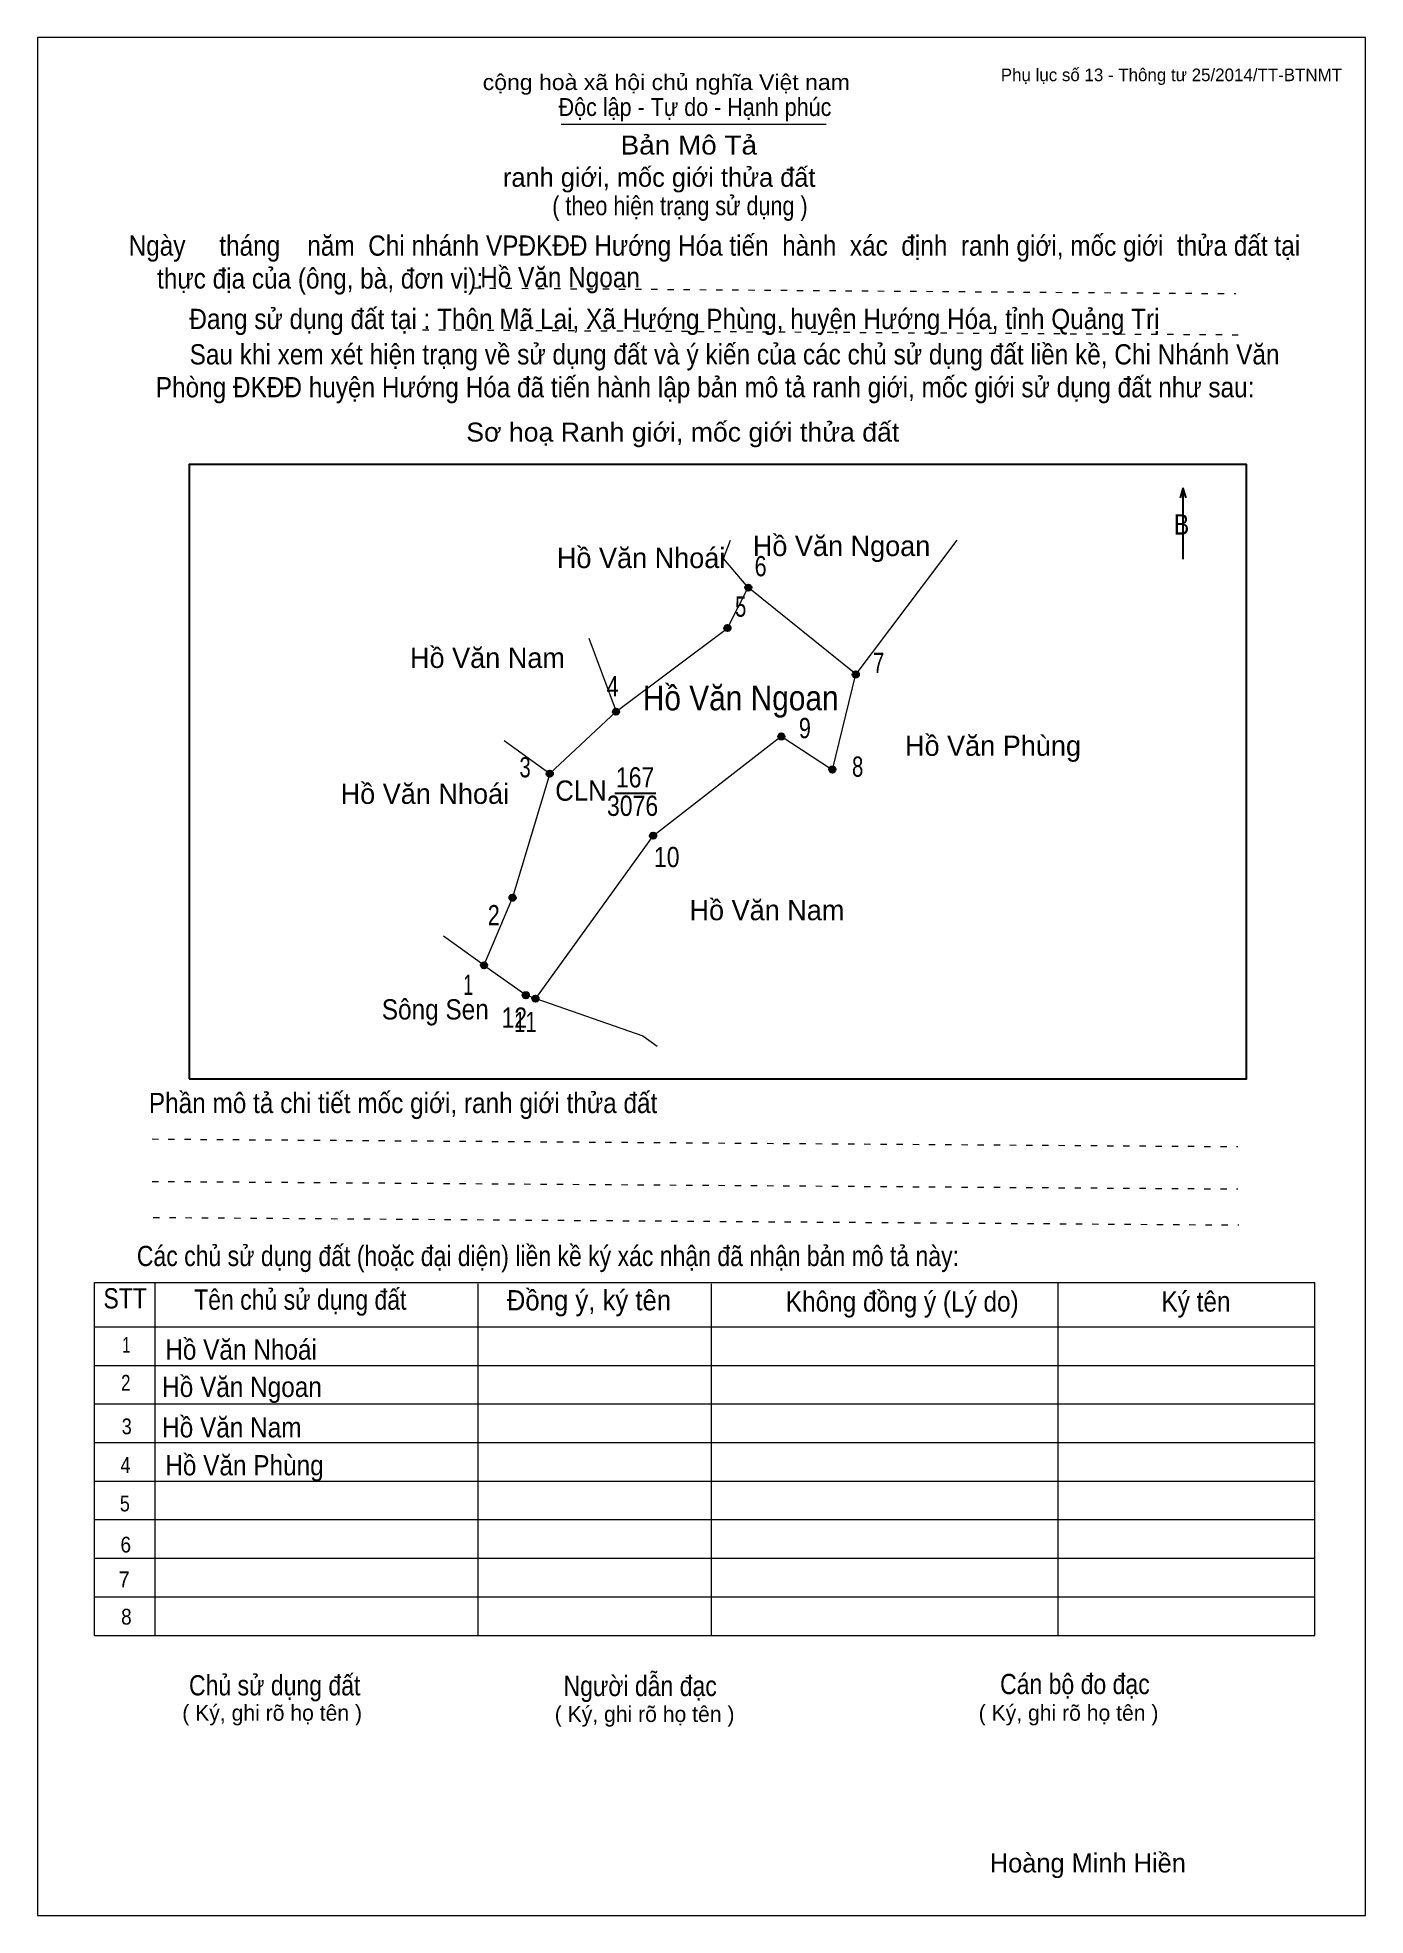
# Model space of a CAD drawing. Header units: centimetres. Extents: x 0 to 21, y 0 to 29.7.
import ezdxf
from ezdxf.enums import TextEntityAlignment as Align

# ---------------------------------------------------------------- set-up
doc = ezdxf.new("R2010")
doc.units = ezdxf.units.CM
doc.header["$LTSCALE"] = 0.13
doc.linetypes.add('DOTTED', pattern=[1.5, 0.3, -1.2])
for name, color, linetype, lineweight in [('1', 7, 'Continuous', 13), ('32', 7, 'Continuous', 25), ('33', 7, 'Continuous', 25), ('6', 7, 'Continuous', 13), ('62', 7, 'Continuous', 13)]:
    doc.layers.add(name, color=color, linetype=linetype, lineweight=lineweight)
for name, color, linetype in [('2', 7, 'Continuous'), ('34', 7, 'Continuous'), ('63', 7, 'Continuous')]:
    doc.layers.add(name, color=color, linetype=linetype)

msp = doc.modelspace()

# ---------------------------------------------------------------- hatches: boundary and pattern name
at = {"layer": '32'}
for points in [[(11.2893, 21.0003, 1), (11.1893, 21.0003, 1)], [(10.9604, 20.3607, 1), (10.8604, 20.3607, 1)], [(12.9897, 19.6269, 1), (12.8897, 19.6269, 1)], [(9.1965, 19.0384, 1), (9.0965, 19.0384, 1)], [(11.8125, 18.646, 1), (11.7125, 18.646, 1)], [(12.6195, 18.1228, 1), (12.5195, 18.1228, 1)], [(8.1502, 18.0574, 1), (8.0502, 18.0574, 1)], [(9.7851, 17.0764, 1), (9.6851, 17.0764, 1)], [(7.5616, 16.0954, 1), (7.4616, 16.0954, 1)], [(7.111, 15.0268, 1), (7.011, 15.0268, 1)], [(7.7715, 14.5546, 1), (7.6715, 14.5546, 1)], [(7.9245, 14.5003, 1), (7.8245, 14.5003, 1)]]:
    msp.add_hatch(color=256, dxfattribs=at).paths.add_polyline_path(points)

# ---------------------------------------------------------------- linework, layer by layer
at = {"layer": '1'}
msp.add_lwpolyline([(21, 0), (21, 29.7), (0, 29.7), (0, 0)], close=True, dxfattribs=at)
at = {"layer": '32'}
for centre in [(11.2393, 21.0003), (10.9104, 20.3607), (12.9397, 19.6269), (9.1465, 19.0384), (11.7625, 18.646), (12.5695, 18.1228), (8.1002, 18.0574), (9.7351, 17.0764), (7.5116, 16.0954), (7.061, 15.0268), (7.7215, 14.5546), (7.8745, 14.5003)]:
    msp.add_circle(centre, 0.05, dxfattribs=at)
at = {"layer": '33'}
msp.add_line((9.13, 17.75), (9.78, 17.75), dxfattribs=at)
at = {"layer": '6'}
for p, q in [((14.54, 21.75), (12.94, 19.63)), ((12.94, 19.63), (11.24, 21)), ((8.72, 20.2), (9.15, 19.04)), ((12.57, 18.12), (12.94, 19.63)), ((8.1, 18.06), (9.15, 19.04)), ((7.38, 18.58), (8.1, 18.06)), ((7.06, 15.03), (6.42, 15.49)), ((7.06, 15.03), (7.72, 14.56)), ((7.72, 14.56), (7.88, 14.5))]:
    msp.add_line(p, q, dxfattribs=at)
for points in [[(11.24, 21), (10.85, 21.46), (10.96, 21.75)], [(9.15, 19.04), (10.91, 20.36), (11.24, 21)], [(7.88, 14.5), (9.74, 17.08), (11.76, 18.65), (12.57, 18.12)], [(8.1, 18.06), (7.51, 16.1), (7.06, 15.03)], [(7.88, 14.5), (9.57, 13.91), (9.8, 13.75)]]:
    msp.add_lwpolyline(points, dxfattribs=at)
at = {"layer": '62'}
for p, q in [((8.28, 28.33), (12.47, 28.33)), ((0.9, 10.01), (20.2, 10.01)), ((0.9, 4.43), (0.9, 10.01)), ((1.86, 4.43), (1.86, 10.01)), ((6.97, 4.43), (6.97, 9.99)), ((10.66, 4.43), (10.66, 9.99)), ((16.14, 4.43), (16.14, 10.01)), ((20.2, 4.43), (20.2, 10.01)), ((0.9, 9.31), (20.2, 9.31)), ((0.9, 8.7), (20.2, 8.7)), ((0.9, 8.09), (20.2, 8.09)), ((0.9, 7.48), (20.2, 7.48)), ((0.9, 6.87), (20.2, 6.87)), ((0.9, 6.26), (20.2, 6.26)), ((0.9, 5.65), (20.2, 5.65)), ((0.9, 5.04), (20.2, 5.04)), ((0.9, 4.43), (20.2, 4.43))]:
    msp.add_line(p, q, dxfattribs=at)
at = {"layer": '62', "linetype": 'DOTTED'}
for p, q in [((6.89, 25.74), (18.95, 25.65)), ((6.09, 25.08), (19.04, 25)), ((1.81, 12.28), (18.98, 12.16)), ((1.81, 11.61), (18.98, 11.49)), ((1.83, 11.04), (19, 10.92))]:
    msp.add_line(p, q, dxfattribs=at)
at = {"layer": '62', "lineweight": 25}
for p, q in [((18.11, 22.58), (18.11, 21.45)), ((18.11, 22.57), (18.07, 22.42)), ((18.11, 22.57), (18.16, 22.42))]:
    msp.add_line(p, q, dxfattribs=at)
msp.add_lwpolyline([(2.4, 13.23), (19.12, 13.23), (19.12, 22.95), (2.4, 22.95)], close=True, dxfattribs=at)

# ---------------------------------------------------------------- texts
at = {"layer": '2', "width": 0.9}
msp.add_text('Hồ Văn Ngoan', height=0.3923, dxfattribs=at).set_placement((11.12, 19.06), align=Align.CENTER)
at = {"layer": '32'}
for s, width, p in [('6', 0.8, (11.435, 21.18)), ('5', 0.75, (11.12, 20.54)), ('7', 0.75, (13.3, 19.65)), ('4', 0.8, (9.095, 19.28)), ('9', 0.8, (12.135, 18.62)), ('3', 0.75, (7.71, 18)), ('8', 0.75, (12.97, 18.01)), ('10', 0.85, (9.95, 16.58)), ('2', 0.8, (7.215, 15.66)), ('1', 0.65, (6.81, 14.56)), ('12', 0.85, (7.54, 14.04)), ('11', 0.75, (7.715, 13.97))]:
    msp.add_text(s, height=0.32, dxfattribs=dict(at, width=width)).set_placement(p, align=Align.CENTER)
at = {"layer": '33'}
for s, p in [('Hồ Văn Ngoan', (12.715, 21.5)), ('Hồ Văn Nhoái', (9.545, 21.31)), ('Hồ Văn Nam', (7.115, 19.73)), ('Hồ Văn Phùng', (15.11, 18.34)), ('Hồ Văn Nhoái', (6.125, 17.58)), ('Hồ Văn Nam', (11.535, 15.74))]:
    msp.add_text(s, height=0.32, dxfattribs=at).set_placement(p, align=Align.CENTER)
for s, width, p in [('167', 0.85, (9.45, 17.84)), ('3076', 0.85, (9.41, 17.39)), ('Sông Sen', 0.9, (6.29, 14.17))]:
    msp.add_text(s, height=0.32, dxfattribs=dict(at, width=width)).set_placement(p, align=Align.CENTER)
at = {"layer": '33', "width": 0.95}
msp.add_text('CLN', height=0.32, dxfattribs=at).set_placement((9, 17.63), align=Align.RIGHT)
at = {"layer": '34', "width": 0.9}
for s, p in [('Hồ Văn Ngoan', (7, 25.75)), ('Hồ Văn Nhoái', (2.02, 8.79)), ('Hồ Văn Ngoan', (1.97, 8.2)), ('Hồ Văn Nam', (1.97, 7.56)), ('Hồ Văn Phùng', (2.02, 6.96))]:
    msp.add_text(s, height=0.32, dxfattribs=at).set_placement(p)
at = {"layer": '62'}
for s, height, width, p in [('cộng hoà xã hội chủ nghĩa Việt nam', 0.2474, 1.1, (7.04, 28.87)), ('Độc lập - Tự do - Hạnh phúc', 0.2828, 0.9, (8.24, 28.46)), ('Bản Mô Tả', 0.3, 1.1, (9.22, 27.85)), ('( theo hiện trạng sử dụng )', 0.3, 0.85, (8.14, 26.89)), ('Ngày     tháng    năm  Chi nhánh VPĐKĐĐ Hướng Hóa tiến  hành  xác  định  ranh giới, mốc giới  thửa đất tại ', 0.32, 0.9, (1.44, 26.25)), ('thực địa của (ông, bà, đơn vị): ', 0.32, 0.9, (1.89, 25.73)), ('Đang sử dụng đất tại : Thôn Mã Lai, Xã Hướng Phùng, huyện Hướng Hóa, tỉnh Quảng Trị', 0.32, 0.9, (2.4, 25.09)), ('     Sau khi xem xét hiện trạng về sử dụng đất và ý kiến của các chủ sử dụng đất liền kề, Chi Nhánh Văn ', 0.32, 0.9, (1.87, 24.53)), ('Phòng ĐKĐĐ huyện Hướng Hóa đã tiến hành lập bản mô tả ranh giới, mốc giới sử dụng đất như sau:', 0.32, 0.9, (1.87, 24.01)), ('Sơ hoạ Ranh giới, mốc giới thửa đất', 0.3, 1.05, (6.78, 23.31)), ('B', 0.32, 0.85, (17.97, 21.84)), ('Phần mô tả chi tiết mốc giới, ranh giới thửa đất ', 0.32, 0.9, (1.76, 12.69)), ('Các chủ sử dụng đất (hoặc đại diện) liền kề ký xác nhận đã nhận bản mô tả này:', 0.32, 0.85, (1.57, 10.27))]:
    msp.add_text(s, height=height, dxfattribs=dict(at, width=width)).set_placement(p)
msp.add_text('ranh giới, mốc giới thửa đất', height=0.3, dxfattribs=at).set_placement((7.36, 27.34))
for s, height, width, p in [('STT', 0.32, 0.85, (1.385, 9.6)), ('Tên chủ sử dụng đất', 0.32, 0.85, (4.155, 9.58)), ('Đồng ý, ký tên', 0.32, 0.95, (8.72, 9.57)), ('Không đồng ý (Lý do)', 0.32, 0.9, (13.675, 9.55)), ('Ký tên', 0.32, 0.9, (18.32, 9.55)), ('1', 0.25, 0.7, (1.405, 8.9)), ('2', 0.25, 0.8, (1.395, 8.3)), ('3', 0.25, 0.85, (1.41, 7.61)), ('4', 0.25, 0.85, (1.39, 7)), ('5', 0.25, 0.85, (1.38, 6.39)), ('6', 0.25, 0.9, (1.395, 5.74)), ('7', 0.25, 0.95, (1.37, 5.19)), ('8', 0.25, 0.9, (1.405, 4.6)), ('Người dẫn đạc', 0.32, 0.85, (9.53, 3.47)), ('Chủ sử dụng đất', 0.32, 0.85, (3.75, 3.48)), ('Cán bộ đo đạc', 0.32, 0.85, (16.405, 3.5))]:
    msp.add_text(s, height=height, dxfattribs=dict(at, width=width)).set_placement(p, align=Align.CENTER)
for p in [(3.71, 3.08), (9.6, 3.06), (16.305, 3.08)]:
    msp.add_text('( Ký, ghi rõ họ tên )', height=0.25, dxfattribs=at).set_placement(p, align=Align.CENTER)
at = {"layer": '63'}
msp.add_text('Phụ lục số 13 - Thông tư 25/2014/TT-BTNMT', height=0.2, dxfattribs=at).set_placement((20.63, 29.01), align=Align.RIGHT)
msp.add_text('Hoàng Minh Hiền', height=0.3, dxfattribs=at).set_placement((16.61, 0.68), align=Align.CENTER)

doc.saveas('drawing.dxf')
